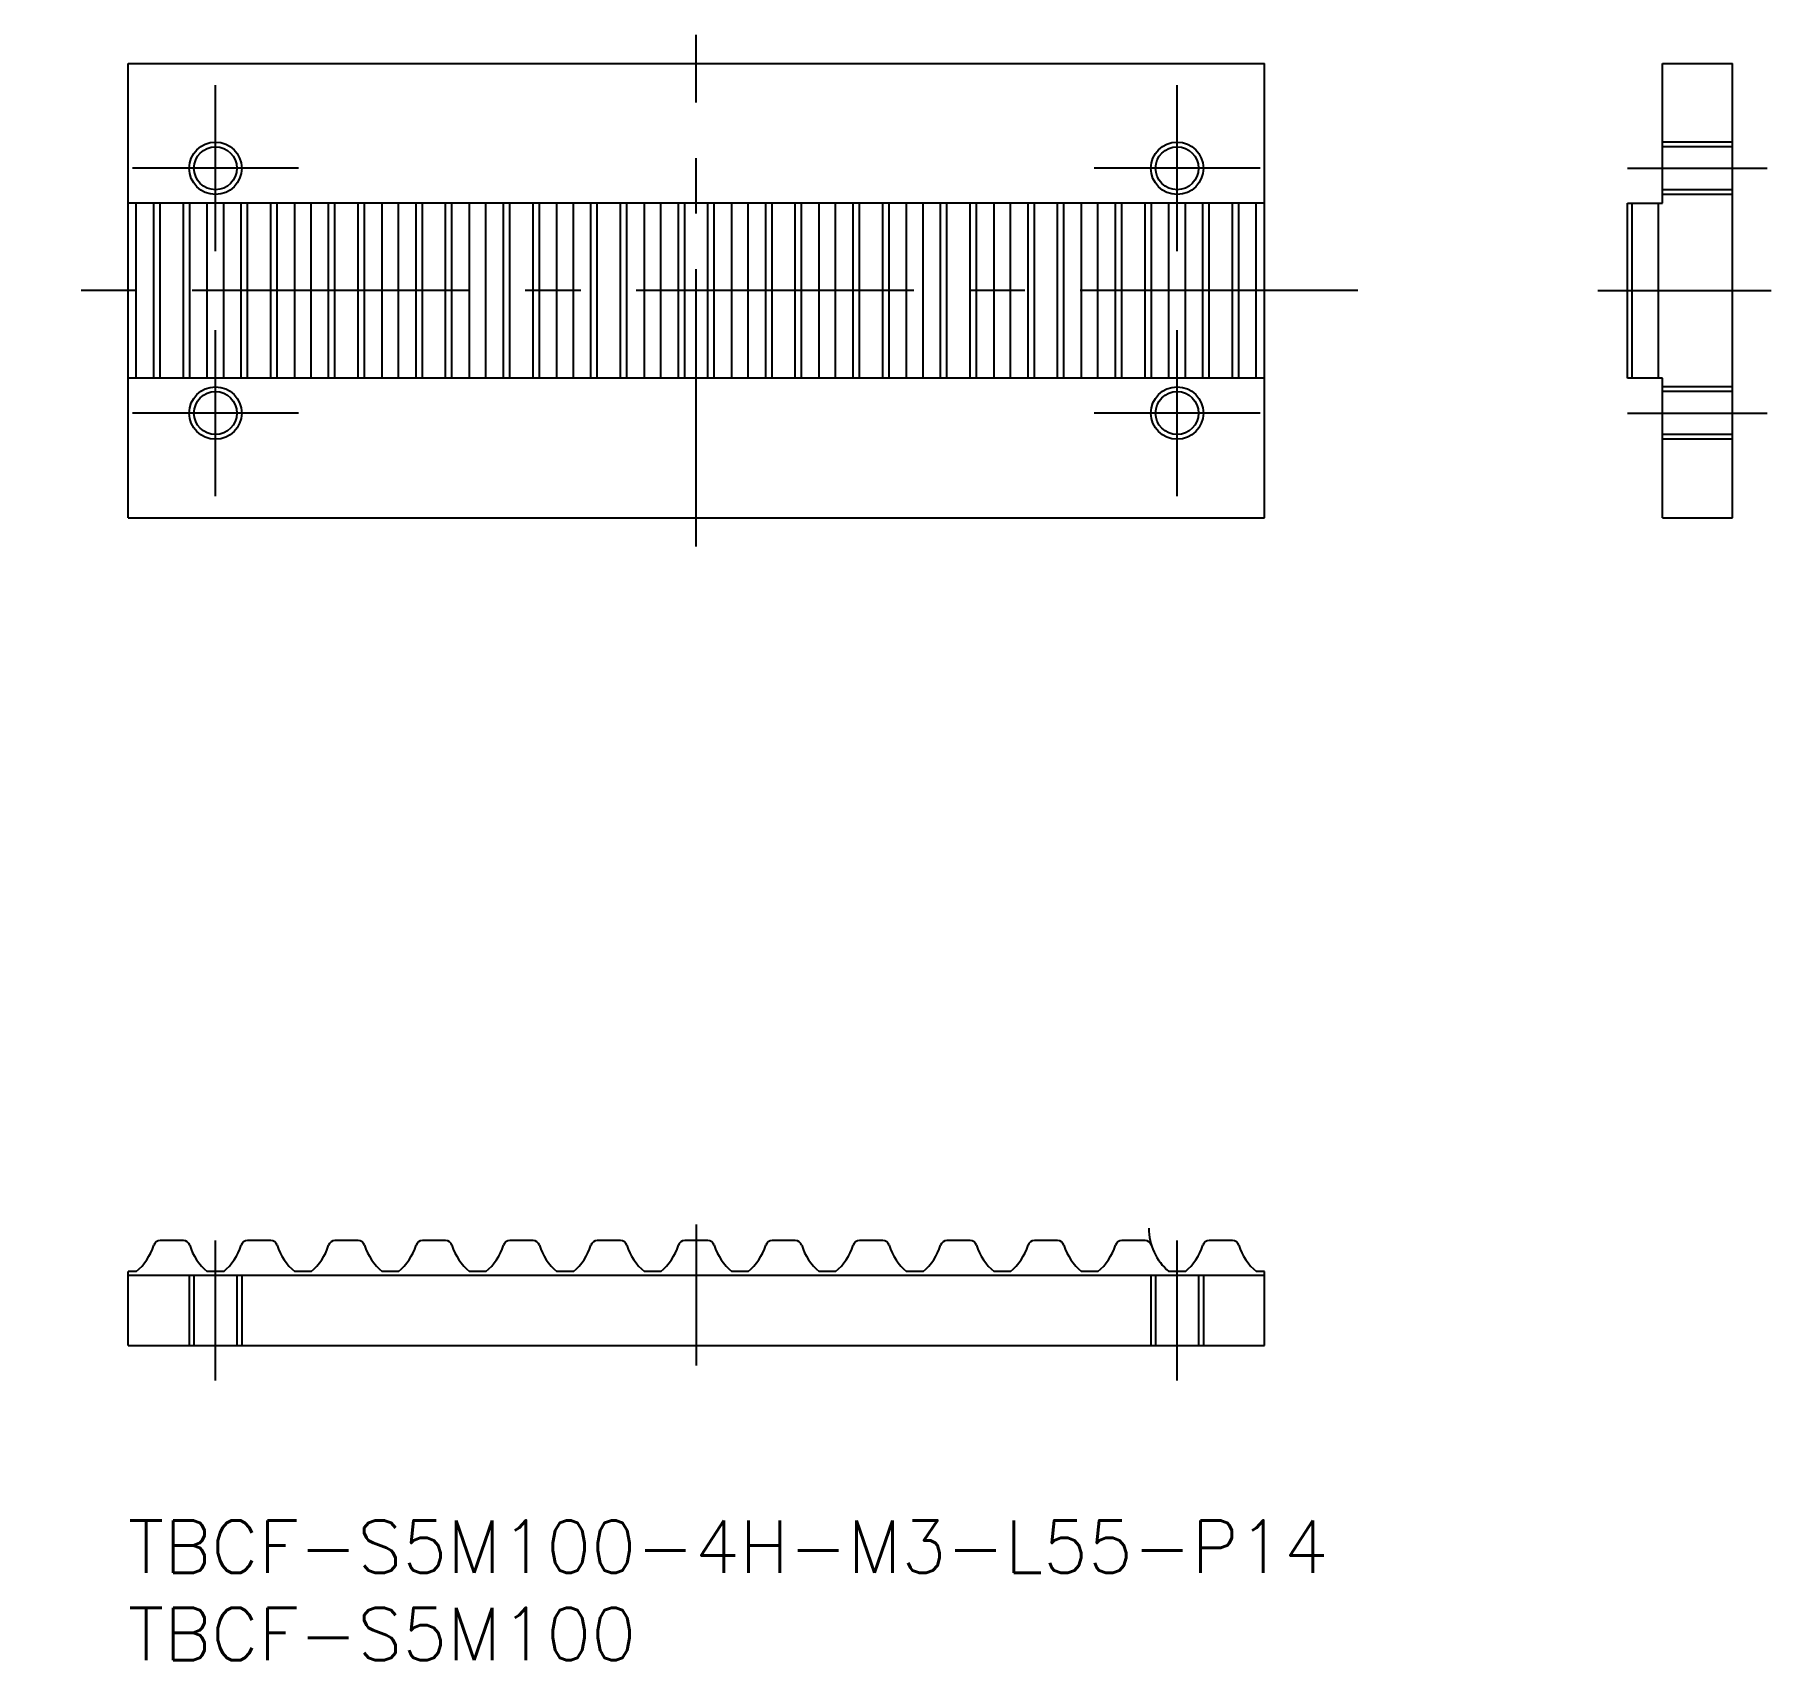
# Model space of a CAD drawing. Extents: x -5.3 to 94, y -8 to 85.
import ezdxf

# ---------------------------------------------------------------- set-up
doc = ezdxf.new("R2010")
doc.units = 0
doc.header["$LTSCALE"] = 0.5
doc.linetypes.add('CENTER', pattern=[50.8, 31.75, -6.35, 6.35, -6.35])
doc.linetypes.add('DASHED', pattern=[19.05, 12.7, -6.35])
for name, color, linetype in [('MSM_CENTER', 1, 'CENTER'), ('MSM_CONTINUOUS', 7, 'CONTINUOUS'), ('MSM_DASHED', 4, 'DASHED'), ('MSM_NARROW', 5, 'CONTINUOUS'), ('MSM_PART_NUMBER', 7, 'CONTINUOUS')]:
    doc.layers.add(name, color=color, linetype=linetype)
doc.styles.get("Standard").update_dxf_attribs({"font": 'txt.shx', "height": 3, "bigfont": 'bigfont.shx'})

msp = doc.modelspace()

# ---------------------------------------------------------------- linework, layer by layer
at = {"layer": 'MSM_CENTER'}
for p, q in [((32.5, 55.696), (32.5, 84.972)), ((5, 72.584), (5, 82.084)), ((60, 72.584), (60, 82.084)), ((9.75, 77.334), (0.25, 77.334)), ((64.75, 77.334), (55.25, 77.334)), ((85.755, 77.334), (93.755, 77.334)), ((70.337, 70.334), (-5.337, 70.334)), ((84.052, 70.334), (93.981, 70.334)), ((5, 58.584), (5, 68.084)), ((60, 58.584), (60, 68.084)), ((9.75, 63.334), (0.25, 63.334)), ((64.75, 63.334), (55.25, 63.334)), ((85.755, 63.334), (93.755, 63.334)), ((32.5, 16.927), (32.5, 8.859)), ((5, 8), (5, 16)), ((60, 8), (60, 16))]:
    msp.add_line(p, q, dxfattribs=at)
at = {"layer": 'MSM_CONTINUOUS'}
for p, q in [((0, 57.334), (0, 83.334)), ((0, 83.334), (65, 83.334)), ((65, 57.334), (65, 83.334)), ((87.755, 83.334), (91.755, 83.334)), ((87.755, 75.334), (87.755, 83.334)), ((91.755, 57.334), (91.755, 83.334)), ((65, 75.334), (0, 75.334)), ((0.47, 65.334), (0.47, 75.334)), ((4.53, 65.334), (4.53, 75.334)), ((5.47, 65.334), (5.47, 75.334)), ((9.53, 65.334), (9.53, 75.334)), ((10.47, 65.334), (10.47, 75.334)), ((14.53, 65.334), (14.53, 75.334)), ((15.47, 65.334), (15.47, 75.334)), ((19.53, 65.334), (19.53, 75.334)), ((20.47, 65.334), (20.47, 75.334)), ((24.53, 65.334), (24.53, 75.334)), ((25.47, 65.334), (25.47, 75.334)), ((29.53, 65.334), (29.53, 75.334)), ((30.47, 65.334), (30.47, 75.334)), ((34.53, 65.334), (34.53, 75.334)), ((35.47, 65.334), (35.47, 75.334)), ((39.53, 65.334), (39.53, 75.334)), ((40.47, 65.334), (40.47, 75.334)), ((44.53, 65.334), (44.53, 75.334)), ((45.47, 65.334), (45.47, 75.334)), ((49.53, 65.334), (49.53, 75.334)), ((50.47, 65.334), (50.47, 75.334)), ((54.53, 65.334), (54.53, 75.334)), ((55.47, 65.334), (55.47, 75.334)), ((59.53, 65.334), (59.53, 75.334)), ((60.47, 65.334), (60.47, 75.334)), ((64.53, 65.334), (64.53, 75.334)), ((85.755, 65.334), (85.755, 75.334)), ((85.755, 75.334), (87.755, 75.334)), ((87.525, 65.334), (87.525, 75.334)), ((65, 65.334), (0, 65.334)), ((87.755, 65.334), (85.755, 65.334)), ((87.755, 57.334), (87.755, 65.334)), ((0, 57.334), (65, 57.334)), ((87.755, 57.334), (91.755, 57.334)), ((3.164, 16), (1.836, 16)), ((8.164, 16), (6.836, 16)), ((13.164, 16), (11.836, 16)), ((18.164, 16), (16.836, 16)), ((23.164, 16), (21.836, 16)), ((28.164, 16), (26.836, 16)), ((33.164, 16), (31.836, 16)), ((38.164, 16), (36.836, 16)), ((43.164, 16), (41.836, 16)), ((48.164, 16), (46.836, 16)), ((53.164, 16), (51.836, 16)), ((58.164, 16), (56.836, 16)), ((63.164, 16), (61.836, 16)), ((0, 10), (0, 14.23)), ((0.47, 14.23), (0, 14.23)), ((65, 14), (0, 14)), ((5.47, 14.23), (4.53, 14.23)), ((10.47, 14.23), (9.53, 14.23)), ((15.47, 14.23), (14.53, 14.23)), ((20.47, 14.23), (19.53, 14.23)), ((25.47, 14.23), (24.53, 14.23)), ((30.47, 14.23), (29.53, 14.23)), ((35.47, 14.23), (34.53, 14.23)), ((40.47, 14.23), (39.53, 14.23)), ((45.47, 14.23), (44.53, 14.23)), ((50.47, 14.23), (49.53, 14.23)), ((55.47, 14.23), (54.53, 14.23)), ((60.47, 14.23), (59.53, 14.23)), ((65, 14.23), (64.53, 14.23)), ((65, 10), (65, 14.23)), ((0, 10), (65, 10))]:
    msp.add_line(p, q, dxfattribs=at)
for centre in [(5, 77.334), (60, 77.334), (5, 63.334), (60, 63.334)]:
    msp.add_circle(centre, 1.229, dxfattribs=at)
for centre, radius, start, end in [((1.836, 15.62), 0.38, 90, 162.44309), ((3.164, 15.62), 0.38, 17.55691, 90), ((6.836, 15.62), 0.38, 90, 162.44309), ((8.164, 15.62), 0.38, 17.55691, 90), ((11.836, 15.62), 0.38, 90, 162.44309), ((13.164, 15.62), 0.38, 17.55691, 90), ((16.836, 15.62), 0.38, 90, 162.44309), ((18.164, 15.62), 0.38, 17.55691, 90), ((21.836, 15.62), 0.38, 90, 162.4431), ((23.164, 15.62), 0.38, 17.55691, 90), ((26.836, 15.62), 0.38, 90, 162.4431), ((28.164, 15.62), 0.38, 17.55691, 90), ((31.836, 15.62), 0.38, 90, 162.44309), ((33.164, 15.62), 0.38, 17.55691, 90), ((36.836, 15.62), 0.38, 90, 162.4431), ((38.164, 15.62), 0.38, 17.55691, 90), ((41.836, 15.62), 0.38, 90, 162.4431), ((43.164, 15.62), 0.38, 17.55691, 90), ((46.836, 15.62), 0.38, 90, 162.4431), ((48.164, 15.62), 0.38, 17.55691, 90), ((51.836, 15.62), 0.38, 90, 162.44309), ((53.164, 15.62), 0.38, 17.55691, 90), ((56.836, 15.62), 0.38, 90, 162.44309), ((58.164, 15.62), 0.38, 17.55691, 90), ((61.625, 16.715), 3.25, 180, 229.87279), ((61.836, 15.62), 0.38, 90, 162.44309), ((63.164, 15.62), 0.38, 17.55691, 90), ((-1.625, 16.715), 3.25, 310.12721, 342.44309), ((6.625, 16.715), 3.25, 197.55691, 229.87279), ((3.375, 16.715), 3.25, 310.12721, 342.44309), ((11.625, 16.715), 3.25, 197.55691, 229.87279), ((8.375, 16.715), 3.25, 310.12721, 342.44309), ((16.625, 16.715), 3.25, 197.55691, 229.87279), ((13.375, 16.715), 3.25, 310.12721, 342.44309), ((21.625, 16.715), 3.25, 197.55691, 229.87279), ((18.375, 16.715), 3.25, 310.12721, 342.44309), ((26.625, 16.715), 3.25, 197.55691, 229.87279), ((23.375, 16.715), 3.25, 310.12721, 342.44309), ((31.625, 16.715), 3.25, 197.55691, 229.87279), ((28.375, 16.715), 3.25, 310.12721, 342.44309), ((36.625, 16.715), 3.25, 197.55691, 229.87279), ((33.375, 16.715), 3.25, 310.12721, 342.44309), ((41.625, 16.715), 3.25, 197.55691, 229.87279), ((38.375, 16.715), 3.25, 310.12721, 342.44309), ((46.625, 16.715), 3.25, 197.55691, 229.87279), ((43.375, 16.715), 3.25, 310.12721, 342.44309), ((51.625, 16.715), 3.25, 197.55691, 229.87279), ((48.375, 16.715), 3.25, 310.12721, 342.44309), ((56.625, 16.715), 3.25, 197.55691, 229.87279), ((53.375, 16.715), 3.25, 310.12721, 342.44309), ((58.375, 16.715), 3.25, 310.12721, 342.44309), ((66.625, 16.715), 3.25, 197.55691, 229.87279)]:
    msp.add_arc(centre, radius, start, end, dxfattribs=at)
at = {"layer": 'MSM_DASHED'}
for p, q in [((91.755, 78.834), (87.755, 78.834)), ((91.755, 78.564), (87.755, 78.564)), ((91.755, 76.105), (87.755, 76.105)), ((91.755, 75.834), (87.755, 75.834)), ((91.755, 64.834), (87.755, 64.834)), ((91.755, 64.564), (87.755, 64.564)), ((91.755, 62.105), (87.755, 62.105)), ((91.755, 61.834), (87.755, 61.834)), ((3.5, 14), (3.5, 10)), ((3.771, 14), (3.771, 10)), ((6.229, 14), (6.229, 10)), ((6.5, 14), (6.5, 10)), ((58.5, 14), (58.5, 10)), ((58.77, 14), (58.77, 10)), ((61.229, 14), (61.229, 10)), ((61.5, 14), (61.5, 10))]:
    msp.add_line(p, q, dxfattribs=at)
at = {"layer": 'MSM_NARROW'}
for p, q in [((1.474, 65.334), (1.474, 75.334)), ((1.836, 65.334), (1.836, 75.334)), ((3.164, 65.334), (3.164, 75.334)), ((3.526, 65.334), (3.526, 75.334)), ((6.474, 65.334), (6.474, 75.334)), ((6.836, 65.334), (6.836, 75.334)), ((8.164, 65.334), (8.164, 75.334)), ((8.526, 65.334), (8.526, 75.334)), ((11.474, 65.334), (11.474, 75.334)), ((11.836, 65.334), (11.836, 75.334)), ((13.164, 65.334), (13.164, 75.334)), ((13.526, 65.334), (13.526, 75.334)), ((16.474, 65.334), (16.474, 75.334)), ((16.836, 65.334), (16.836, 75.334)), ((18.164, 65.334), (18.164, 75.334)), ((18.526, 65.334), (18.526, 75.334)), ((21.474, 65.334), (21.474, 75.334)), ((21.836, 65.334), (21.836, 75.334)), ((23.164, 65.334), (23.164, 75.334)), ((23.526, 65.334), (23.526, 75.334)), ((26.474, 65.334), (26.474, 75.334)), ((26.836, 65.334), (26.836, 75.334)), ((28.164, 65.334), (28.164, 75.334)), ((28.526, 65.334), (28.526, 75.334)), ((31.474, 65.334), (31.474, 75.334)), ((31.836, 65.334), (31.836, 75.334)), ((33.164, 65.334), (33.164, 75.334)), ((33.526, 65.334), (33.526, 75.334)), ((36.474, 65.334), (36.474, 75.334)), ((36.836, 65.334), (36.836, 75.334)), ((38.164, 65.334), (38.164, 75.334)), ((38.526, 65.334), (38.526, 75.334)), ((41.474, 65.334), (41.474, 75.334)), ((41.836, 65.334), (41.836, 75.334)), ((43.164, 65.334), (43.164, 75.334)), ((43.526, 65.334), (43.526, 75.334)), ((46.474, 65.334), (46.474, 75.334)), ((46.836, 65.334), (46.836, 75.334)), ((48.164, 65.334), (48.164, 75.334)), ((48.526, 65.334), (48.526, 75.334)), ((51.474, 65.334), (51.474, 75.334)), ((51.836, 65.334), (51.836, 75.334)), ((53.164, 65.334), (53.164, 75.334)), ((53.526, 65.334), (53.526, 75.334)), ((56.474, 65.334), (56.474, 75.334)), ((56.836, 65.334), (56.836, 75.334)), ((58.164, 65.334), (58.164, 75.334)), ((58.526, 65.334), (58.526, 75.334)), ((61.474, 65.334), (61.474, 75.334)), ((61.836, 65.334), (61.836, 75.334)), ((63.164, 65.334), (63.164, 75.334)), ((63.526, 65.334), (63.526, 75.334)), ((86.021, 65.334), (86.021, 75.334))]:
    msp.add_line(p, q, dxfattribs=at)
for centre in [(5, 77.334), (60, 77.334), (5, 63.334), (60, 63.334)]:
    msp.add_circle(centre, 1.5, dxfattribs=at)

# ---------------------------------------------------------------- texts
at = {"layer": 'MSM_PART_NUMBER'}
for s, p in [('TBCF-S5M100-4H-M3-L55-P14', (0, -3)), ('TBCF-S5M100', (0, -8))]:
    msp.add_text(s, height=3, dxfattribs=at).set_placement(p)

doc.saveas('drawing.dxf')
